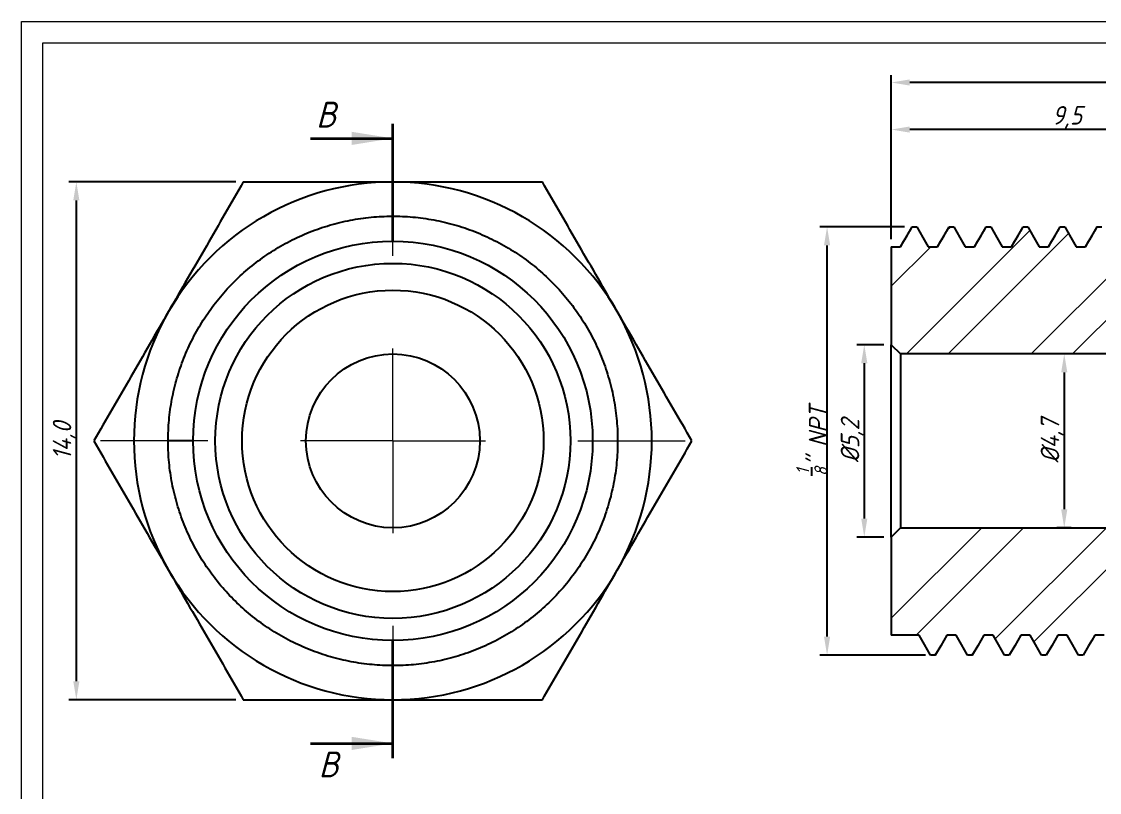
# Model space of a CAD drawing. Header units: millimetres. Extents: x 1419 to 2871, y 617 to 1285.
# Drawn here: x 2812.94 to 2842.07, y 1264.22 to 1285.07 of the extents above; entities that cross this region are included whole.
import ezdxf

# ---------------------------------------------------------------- set-up
doc = ezdxf.new("R2010")
doc.units = ezdxf.units.MM
doc.linetypes.add('PHANTOM', pattern=[12.7, 6.35, -1.27, 1.27, -1.27, 1.27, -1.27])
doc.linetypes.add('SLD-Solid', pattern=[0])
doc.styles.add('GENISO', font='geniso.shx', dxfattribs={"oblique": 15})
doc.dimstyles.new('Scale', dxfattribs={"dimscale": 0.2, "dimtxt": 2.5, "dimasz": 2.5, "dimexe": 1, "dimexo": 1, "dimgap": 0.2, "dimtad": 1, "dimdec": 1, "dimzin": 0, "dimtxsty": 'GENISO', "dimcen": 2.5, "dimclrd": 1, "dimclre": 1, "dimclrt": 7, "dimadec": 0, "dimazin": 0, "dimtfac": 1, "dimtdec": 1, "dimtmove": 0, "dimatfit": 3, "dimfxl": 1, "dimtzin": 0, "dimlwd": -1, "dimlwe": -1, "dimarcsym": 0})
pattern_1 = [(45, (2810.946, 1213.1262), (-1.6838, 1.6838), []), (45, (2812.0685, 1213.1262), (-1.6838, 1.6838), [])]

# ---------------------------------------------------------------- blocks, each defined once
blk = doc.blocks.new('SW_CENTERMARKSYMBOL_0')
at = {"color": 0, "linetype": 'Continuous', "lineweight": 0}
for p, q in [((0, 20), (0, 31.6)), ((0, 0), (0, 10)), ((-20, 0), (-31.6, 0)), ((0, 0), (-10, 0)), ((0, 0), (0, -10)), ((0, 0), (10, 0)), ((20, 0), (31.6, 0)), ((0, -20), (0, -31.6))]:
    blk.add_line(p, q, dxfattribs=at)
blk = doc.blocks.new('*D82')
at = {"color": 1, "transparency": 16777216}
for p, q in [((2836.446, 1279.181), (2836.446, 1283.622)), ((2863.246, 1279.331), (2863.246, 1283.622)), ((2862.746, 1283.422), (2836.946, 1283.422))]:
    blk.add_line(p, q, dxfattribs=at)
for points in [[(2836.946, 1283.505), (2836.946, 1283.338), (2836.446, 1283.422)], [(2862.746, 1283.505), (2862.746, 1283.338), (2863.246, 1283.422)]]:
    blk.add_solid(points, dxfattribs=at)
at = {"layer": 'Defpoints', "color": 0, "transparency": 16777216}
for p in [(2836.446, 1283.422), (2863.246, 1279.131), (2836.446, 1278.981)]:
    blk.add_point(p, dxfattribs=at)
at = {"color": 7, "transparency": 16777216, "insert": (2849.846, 1283.749), "char_height": 0.5, "attachment_point": 5, "style": 'GENISO'}
blk.add_mtext('26,8', dxfattribs=at)
blk = doc.blocks.new('*D76')
at = {"color": 1, "transparency": 16777216}
for p, q in [((2836.446, 1279.181), (2836.446, 1282.349)), ((2845.946, 1280.931), (2845.946, 1282.349)), ((2845.446, 1282.149), (2836.946, 1282.149))]:
    blk.add_line(p, q, dxfattribs=at)
for points in [[(2836.946, 1282.232), (2836.946, 1282.066), (2836.446, 1282.149)], [(2845.446, 1282.232), (2845.446, 1282.066), (2845.946, 1282.149)]]:
    blk.add_solid(points, dxfattribs=at)
at = {"layer": 'Defpoints', "color": 0, "transparency": 16777216}
for p in [(2836.446, 1282.149), (2845.946, 1280.731), (2836.446, 1278.981)]:
    blk.add_point(p, dxfattribs=at)
at = {"color": 7, "transparency": 16777216, "insert": (2841.196, 1282.476), "char_height": 0.5, "attachment_point": 5, "style": 'GENISO'}
blk.add_mtext('9,5', dxfattribs=at)
blk = doc.blocks.new('*D87')
at = {"color": 1, "transparency": 16777216}
for p, q in [((2841.731, 1276.081), (2840.92, 1276.081)), ((2841.12, 1275.581), (2841.12, 1271.881)), ((2841.308, 1271.381), (2840.92, 1271.381))]:
    blk.add_line(p, q, dxfattribs=at)
for points in [[(2841.037, 1275.581), (2841.204, 1275.581), (2841.12, 1276.081)], [(2841.037, 1271.881), (2841.204, 1271.881), (2841.12, 1271.381)]]:
    blk.add_solid(points, dxfattribs=at)
at = {"layer": 'Defpoints', "color": 0, "transparency": 16777216}
for p in [(2841.931, 1276.081), (2841.12, 1271.381), (2841.508, 1271.381)]:
    blk.add_point(p, dxfattribs=at)
at = {"color": 7, "transparency": 16777216, "insert": (2840.793, 1273.731), "char_height": 0.5, "attachment_point": 5, "rotation": 90, "style": 'GENISO'}
blk.add_mtext('%%C4,7', dxfattribs=at)
blk = doc.blocks.new('*D78')
at = {"color": 1, "transparency": 16777216}
for p, q in [((2836.246, 1276.331), (2835.515, 1276.331)), ((2835.715, 1275.831), (2835.715, 1271.631)), ((2836.246, 1271.131), (2835.515, 1271.131))]:
    blk.add_line(p, q, dxfattribs=at)
for points in [[(2835.631, 1275.831), (2835.798, 1275.831), (2835.715, 1276.331)], [(2835.631, 1271.631), (2835.798, 1271.631), (2835.715, 1271.131)]]:
    blk.add_solid(points, dxfattribs=at)
at = {"layer": 'Defpoints', "color": 0, "transparency": 16777216}
for p in [(2836.446, 1276.331), (2835.715, 1271.131), (2836.446, 1271.131)]:
    blk.add_point(p, dxfattribs=at)
at = {"color": 7, "transparency": 16777216, "insert": (2835.387, 1273.731), "char_height": 0.5, "attachment_point": 5, "rotation": 90, "style": 'GENISO'}
blk.add_mtext('%%C5,2', dxfattribs=at)
blk = doc.blocks.new('*D80')
at = {"color": 1, "transparency": 16777216}
for p, q in [((2836.802, 1279.516), (2834.509, 1279.516)), ((2834.709, 1268.439), (2834.709, 1279.016)), ((2837.371, 1267.939), (2834.509, 1267.939))]:
    blk.add_line(p, q, dxfattribs=at)
for points in [[(2834.626, 1279.016), (2834.793, 1279.016), (2834.709, 1279.516)], [(2834.626, 1268.439), (2834.793, 1268.439), (2834.709, 1267.939)]]:
    blk.add_solid(points, dxfattribs=at)
at = {"layer": 'Defpoints', "color": 0, "transparency": 16777216}
for p in [(2834.709, 1279.516), (2837.002, 1279.516), (2837.571, 1267.939)]:
    blk.add_point(p, dxfattribs=at)
at = {"color": 7, "transparency": 16777216, "insert": (2834.296, 1273.728), "char_height": 0.5, "attachment_point": 5, "rotation": 90, "style": 'GENISO'}
blk.add_mtext('{\\H0.7x;\\S1/8;}" NPT', dxfattribs=at)
blk = doc.blocks.new('*D93')
at = {"color": 1, "transparency": 16777216}
for p, q in [((2818.73, 1280.731), (2814.216, 1280.731)), ((2814.416, 1267.231), (2814.416, 1280.231)), ((2818.73, 1266.731), (2814.216, 1266.731))]:
    blk.add_line(p, q, dxfattribs=at)
for points in [[(2814.333, 1280.231), (2814.499, 1280.231), (2814.416, 1280.731)], [(2814.333, 1267.231), (2814.499, 1267.231), (2814.416, 1266.731)]]:
    blk.add_solid(points, dxfattribs=at)
at = {"layer": 'Defpoints', "color": 0, "transparency": 16777216}
for p in [(2814.416, 1280.731), (2818.93, 1280.731), (2818.93, 1266.731)]:
    blk.add_point(p, dxfattribs=at)
at = {"color": 7, "transparency": 16777216, "insert": (2814.088, 1273.731), "char_height": 0.5, "attachment_point": 5, "rotation": 90, "style": 'GENISO'}
blk.add_mtext('14,0', dxfattribs=at)

msp = doc.modelspace()

# ---------------------------------------------------------------- hatches: boundary and pattern name
at = {"linetype": 'Continuous', "lineweight": 18, "true_color": 0xf26722}
h = msp.add_hatch(dxfattribs=at)
h.set_pattern_fill('ANSI32', color=30, scale=0.25, style=0)
h.set_pattern_definition(pattern_1)
h.paths.add_polyline_path([(2845.946, 1278.981), (2844.446, 1278.981), (2844.134, 1279.522), (2844.009, 1279.522), (2843.696, 1278.981), (2843.446, 1278.981), (2843.134, 1279.522), (2843.009, 1279.522), (2842.696, 1278.981), (2842.446, 1278.981), (2842.134, 1279.522), (2842.009, 1279.522), (2841.696, 1278.981), (2841.446, 1278.981), (2841.134, 1279.522), (2841.009, 1279.522), (2840.696, 1278.981), (2840.446, 1278.981), (2840.134, 1279.522), (2840.009, 1279.522), (2839.696, 1278.981), (2839.446, 1278.981), (2839.134, 1279.522), (2839.009, 1279.522), (2838.696, 1278.981), (2838.446, 1278.981), (2838.134, 1279.522), (2838.009, 1279.522), (2837.696, 1278.981), (2837.446, 1278.981), (2837.134, 1279.522), (2837.009, 1279.522), (2836.696, 1278.981), (2836.446, 1278.981), (2836.446, 1276.331), (2836.696, 1276.081), (2853.746, 1276.081), (2853.746, 1277.806), (2860.246, 1277.806), (2863.246, 1278.531), (2863.246, 1279.131), (2861.734, 1279.131), (2861.343, 1279.807), (2861.187, 1279.807), (2860.796, 1279.131), (2860.484, 1279.131), (2860.093, 1279.807), (2859.937, 1279.807), (2859.546, 1279.131), (2859.234, 1279.131), (2858.843, 1279.807), (2858.687, 1279.807), (2858.296, 1279.131), (2857.984, 1279.131), (2857.593, 1279.807), (2857.437, 1279.807), (2857.046, 1279.131), (2856.734, 1279.131), (2856.343, 1279.807), (2856.187, 1279.807), (2855.796, 1279.131), (2855.484, 1279.131), (2855.093, 1279.807), (2854.937, 1279.807), (2854.546, 1279.131), (2852.246, 1279.131), (2852.246, 1280.731), (2845.946, 1280.731)], flags=0)
h = msp.add_hatch(dxfattribs=at)
h.set_pattern_fill('ANSI32', color=30, scale=0.25, style=0)
h.set_pattern_definition(pattern_1)
h.paths.add_polyline_path([(2845.946, 1266.731), (2852.246, 1266.731), (2852.246, 1268.331), (2853.921, 1268.331), (2854.312, 1267.654), (2854.468, 1267.654), (2854.859, 1268.331), (2855.171, 1268.331), (2855.562, 1267.654), (2855.718, 1267.654), (2856.109, 1268.331), (2856.421, 1268.331), (2856.812, 1267.654), (2856.968, 1267.654), (2857.359, 1268.331), (2857.671, 1268.331), (2858.062, 1267.654), (2858.218, 1267.654), (2858.609, 1268.331), (2858.921, 1268.331), (2859.312, 1267.654), (2859.468, 1267.654), (2859.859, 1268.331), (2860.171, 1268.331), (2860.562, 1267.654), (2860.718, 1267.654), (2861.109, 1268.331), (2863.246, 1268.331), (2863.246, 1268.931), (2860.246, 1269.656), (2853.746, 1269.656), (2853.746, 1271.381), (2836.696, 1271.381), (2836.446, 1271.131), (2836.446, 1268.481), (2837.196, 1268.481), (2837.509, 1267.939), (2837.634, 1267.939), (2837.946, 1268.481), (2838.196, 1268.481), (2838.509, 1267.939), (2838.634, 1267.939), (2838.946, 1268.481), (2839.196, 1268.481), (2839.509, 1267.939), (2839.634, 1267.939), (2839.946, 1268.481), (2840.196, 1268.481), (2840.509, 1267.939), (2840.634, 1267.939), (2840.946, 1268.481), (2841.196, 1268.481), (2841.509, 1267.939), (2841.634, 1267.939), (2841.946, 1268.481), (2842.196, 1268.481), (2842.509, 1267.939), (2842.634, 1267.939), (2842.946, 1268.481), (2843.196, 1268.481), (2843.509, 1267.939), (2843.634, 1267.939), (2843.946, 1268.481), (2845.946, 1268.481)], flags=0)

# ---------------------------------------------------------------- linework, layer by layer
at = {"color": 240, "linetype": 'PHANTOM', "lineweight": 35, "true_color": 0xed1f24}
for p, q in [((2822.972, 1279.132), (2822.972, 1282.307)), ((2822.972, 1265.154), (2822.972, 1268.33))]:
    msp.add_line(p, q, dxfattribs=at)
at = {"color": 240, "linetype": 'Continuous', "lineweight": 35, "true_color": 0xed1f24}
for p, q in [((2820.749, 1281.911), (2822.972, 1281.911)), ((2820.749, 1265.551), (2822.972, 1265.551))]:
    msp.add_line(p, q, dxfattribs=at)
at = {"color": 5, "linetype": 'Continuous', "lineweight": 25}
for p, q in [((2837.002, 1279.513), (2837.009, 1279.522)), ((2837.009, 1279.522), (2837.134, 1279.522)), ((2838.009, 1279.522), (2838.134, 1279.522)), ((2839.002, 1279.511), (2839.009, 1279.522)), ((2839.009, 1279.522), (2839.134, 1279.522)), ((2840.009, 1279.522), (2840.134, 1279.522)), ((2841.002, 1279.51), (2841.009, 1279.522)), ((2841.009, 1279.522), (2841.134, 1279.522)), ((2842.009, 1279.522), (2842.134, 1279.522)), ((2836.446, 1278.981), (2836.446, 1276.331)), ((2836.446, 1278.981), (2836.696, 1278.981)), ((2837.446, 1278.981), (2837.696, 1278.981)), ((2838.446, 1278.981), (2838.696, 1278.981)), ((2839.446, 1278.981), (2839.696, 1278.981)), ((2840.446, 1278.981), (2840.696, 1278.981)), ((2841.446, 1278.981), (2841.696, 1278.981)), ((2836.446, 1276.331), (2836.696, 1276.081)), ((2836.446, 1271.131), (2836.446, 1276.331)), ((2853.746, 1276.081), (2836.696, 1276.081)), ((2836.696, 1276.081), (2836.696, 1271.381)), ((2817.572, 1273.731), (2816.895, 1273.731)), ((2836.696, 1271.381), (2836.446, 1271.131)), ((2836.696, 1271.381), (2853.746, 1271.381)), ((2836.446, 1271.131), (2836.446, 1268.481)), ((2837.196, 1268.481), (2836.446, 1268.481)), ((2838.196, 1268.481), (2837.946, 1268.481)), ((2839.196, 1268.481), (2838.946, 1268.481)), ((2840.196, 1268.481), (2839.946, 1268.481)), ((2841.196, 1268.481), (2840.946, 1268.481)), ((2842.196, 1268.481), (2841.946, 1268.481)), ((2837.634, 1267.939), (2837.509, 1267.939)), ((2838.634, 1267.939), (2838.509, 1267.939)), ((2839.634, 1267.939), (2839.509, 1267.939)), ((2840.634, 1267.939), (2840.509, 1267.939)), ((2841.634, 1267.939), (2841.509, 1267.939))]:
    msp.add_line(p, q, dxfattribs=at)
at = {"color": 7, "linetype": 'SLD-Solid', "lineweight": 15}
for points in [[(2812.935, 1285.069), (2871.199, 1285.069), (2871.199, 1244.371), (2812.935, 1244.371)], [(2813.506, 1284.498), (2870.628, 1284.498), (2870.628, 1244.942), (2813.506, 1244.942)]]:
    msp.add_lwpolyline(points, close=True, dxfattribs=at)
at = {"color": 5, "linetype": 'Continuous', "lineweight": 25, "flags": 128}
for points in [[(2836.696, 1278.981), (2836.779, 1279.124), (2836.862, 1279.268), (2837.009, 1279.522)], [(2837.134, 1279.522), (2837.217, 1279.378), (2837.3, 1279.234), (2837.446, 1278.981)], [(2837.696, 1278.981), (2837.779, 1279.124), (2837.862, 1279.268), (2838.009, 1279.522)], [(2838.134, 1279.522), (2838.217, 1279.378), (2838.3, 1279.234), (2838.446, 1278.981)], [(2838.696, 1278.981), (2838.779, 1279.124), (2838.862, 1279.268), (2839.009, 1279.522)], [(2839.134, 1279.522), (2839.217, 1279.378), (2839.3, 1279.234), (2839.446, 1278.981)], [(2839.696, 1278.981), (2839.779, 1279.124), (2839.862, 1279.268), (2840.009, 1279.522)], [(2840.134, 1279.522), (2840.217, 1279.378), (2840.3, 1279.234), (2840.446, 1278.981)], [(2840.696, 1278.981), (2840.779, 1279.124), (2840.862, 1279.268), (2841.009, 1279.522)], [(2841.134, 1279.522), (2841.217, 1279.378), (2841.3, 1279.234), (2841.446, 1278.981)], [(2841.696, 1278.981), (2841.779, 1279.124), (2841.862, 1279.268), (2842.009, 1279.522)], [(2837.509, 1267.939), (2837.426, 1268.083), (2837.343, 1268.227), (2837.196, 1268.481)], [(2837.946, 1268.481), (2837.863, 1268.337), (2837.78, 1268.193), (2837.634, 1267.939)], [(2838.509, 1267.939), (2838.426, 1268.083), (2838.343, 1268.227), (2838.196, 1268.481)], [(2838.946, 1268.481), (2838.863, 1268.337), (2838.78, 1268.193), (2838.634, 1267.939)], [(2839.509, 1267.939), (2839.426, 1268.083), (2839.343, 1268.227), (2839.196, 1268.481)], [(2839.946, 1268.481), (2839.863, 1268.337), (2839.78, 1268.193), (2839.634, 1267.939)], [(2840.509, 1267.939), (2840.426, 1268.083), (2840.343, 1268.227), (2840.196, 1268.481)], [(2840.946, 1268.481), (2840.863, 1268.337), (2840.78, 1268.193), (2840.634, 1267.939)], [(2841.509, 1267.939), (2841.426, 1268.083), (2841.343, 1268.227), (2841.196, 1268.481)], [(2841.946, 1268.481), (2841.863, 1268.337), (2841.78, 1268.193), (2841.634, 1267.939)]]:
    msp.add_lwpolyline(points, dxfattribs=at)
at = {"color": 5, "linetype": 'Continuous', "lineweight": 25}
for radius in [5.4, 4.8, 4.075, 2.35]:
    msp.add_circle((2822.972, 1273.731), radius, dxfattribs=at)
for start, end in [(90, 150), (30, 90), (150, 210), (330, 30), (210, 270), (270, 330)]:
    msp.add_arc((2822.972, 1273.731), 7, start, end, dxfattribs=at)
for points, knots in [([(2818.93, 1280.731), (2818.6, 1280.159), (2818.268, 1279.582), (2817.595, 1278.417), (2817.255, 1277.828), (2816.91, 1277.231)], [0, 0, 0, 0, 0.5, 0.5, 1, 1, 1, 1]), ([(2818.93, 1280.731), (2819.587, 1280.731), (2820.26, 1280.731), (2821.609, 1280.731), (2822.288, 1280.731), (2822.972, 1280.731)], [0, 0, 0, 0, 0.5, 0.5, 1, 1, 1, 1]), ([(2822.972, 1280.731), (2823.655, 1280.731), (2824.349, 1280.731), (2825.699, 1280.731), (2826.361, 1280.731), (2827.013, 1280.731)], [0, 0, 0, 0, 0.5, 0.5, 1, 1, 1, 1]), ([(2829.034, 1277.231), (2828.862, 1277.528), (2828.69, 1277.827), (2828.349, 1278.418), (2828.179, 1278.711), (2827.675, 1279.585), (2827.343, 1280.16), (2827.013, 1280.731)], [0, 0, 0, 0, 0.25, 0.25, 0.5, 0.5, 1, 1, 1, 1]), ([(2816.895, 1273.731), (2816.9, 1273.918), (2816.91, 1274.296), (2816.993, 1274.861), (2817.126, 1275.422), (2817.313, 1275.97), (2817.552, 1276.498), (2817.839, 1276.999), (2818.169, 1277.467), (2818.538, 1277.898), (2818.944, 1278.292), (2819.387, 1278.648), (2819.867, 1278.965), (2820.378, 1279.236), (2820.914, 1279.458), (2821.467, 1279.627), (2822.03, 1279.743), (2822.595, 1279.804), (2823.161, 1279.813), (2823.726, 1279.769), (2824.291, 1279.672), (2824.848, 1279.52), (2825.39, 1279.315), (2825.91, 1279.06), (2826.401, 1278.758), (2826.857, 1278.414), (2827.275, 1278.033), (2827.657, 1277.615), (2828, 1277.159), (2828.302, 1276.668), (2828.557, 1276.148), (2828.762, 1275.606), (2828.913, 1275.048), (2829.011, 1274.484), (2829.054, 1273.918), (2829.046, 1273.353), (2828.984, 1272.787), (2828.868, 1272.225), (2828.699, 1271.671), (2828.477, 1271.136), (2828.205, 1270.625), (2827.889, 1270.145), (2827.533, 1269.702), (2827.139, 1269.296), (2826.708, 1268.927), (2826.24, 1268.597), (2825.739, 1268.31), (2825.21, 1268.071), (2824.662, 1267.884), (2824.102, 1267.751), (2823.536, 1267.671), (2822.971, 1267.645), (2822.405, 1267.672), (2821.84, 1267.751), (2821.28, 1267.885), (2820.732, 1268.072), (2820.203, 1268.311), (2819.702, 1268.598), (2819.234, 1268.928), (2818.803, 1269.297), (2818.41, 1269.703), (2818.054, 1270.147), (2817.737, 1270.626), (2817.466, 1271.138), (2817.244, 1271.673), (2817.075, 1272.226), (2816.961, 1272.789), (2816.898, 1273.324), (2816.899, 1273.669), (2816.9, 1273.824)], [0, 0, 0, 0, 0.014706, 0.02962, 0.044682, 0.059823, 0.074976, 0.090071, 0.105042, 0.119823, 0.134476, 0.149328, 0.164348, 0.17947, 0.194626, 0.209748, 0.224768, 0.239619, 0.254272, 0.269054, 0.284025, 0.29912, 0.314273, 0.329414, 0.344475, 0.35939, 0.374096, 0.388801, 0.403716, 0.418778, 0.433919, 0.449072, 0.464167, 0.479137, 0.493919, 0.508572, 0.523424, 0.538444, 0.553566, 0.568722, 0.583844, 0.598864, 0.613715, 0.628368, 0.64315, 0.658121, 0.673216, 0.688369, 0.70351, 0.718571, 0.733486, 0.748191, 0.762897, 0.777812, 0.792874, 0.808015, 0.823168, 0.838263, 0.853233, 0.868015, 0.882668, 0.89752, 0.91254, 0.927662, 0.942818, 0.95794, 0.972959, 0.987811, 1, 1, 1, 1]), ([(2837.002, 1279.516), (2836.95, 1279.426), (2836.847, 1279.247), (2836.744, 1279.069), (2836.693, 1278.981)], [0, 0, 0, 0, 0.506145, 1, 1, 1, 1]), ([(2838.002, 1279.516), (2837.95, 1279.426), (2837.847, 1279.247), (2837.744, 1279.069), (2837.693, 1278.981)], [0, 0, 0, 0, 0.506145, 1, 1, 1, 1]), ([(2839.002, 1279.516), (2838.95, 1279.426), (2838.847, 1279.247), (2838.744, 1279.069), (2838.693, 1278.981)], [0, 0, 0, 0, 0.506145, 1, 1, 1, 1]), ([(2840.002, 1279.516), (2839.95, 1279.426), (2839.847, 1279.247), (2839.744, 1279.069), (2839.693, 1278.981)], [0, 0, 0, 0, 0.506146, 1, 1, 1, 1]), ([(2841.002, 1279.516), (2840.95, 1279.426), (2840.847, 1279.247), (2840.744, 1279.069), (2840.693, 1278.981)], [0, 0, 0, 0, 0.506146, 1, 1, 1, 1]), ([(2842.002, 1279.516), (2841.95, 1279.426), (2841.847, 1279.247), (2841.744, 1279.069), (2841.693, 1278.981)], [0, 0, 0, 0, 0.506146, 1, 1, 1, 1]), ([(2842.002, 1279.511), (2842.003, 1279.515), (2842.006, 1279.522), (2842.008, 1279.522), (2842.009, 1279.522)], [0, 0, 0, 0, 0.591817, 1, 1, 1, 1]), ([(2816.91, 1277.231), (2816.738, 1276.933), (2816.565, 1276.634), (2816.224, 1276.043), (2816.055, 1275.75), (2815.55, 1274.876), (2815.218, 1274.301), (2814.889, 1273.731)], [0, 0, 0, 0, 0.25, 0.25, 0.5, 0.5, 1, 1, 1, 1]), ([(2831.055, 1273.731), (2830.725, 1274.302), (2830.392, 1274.879), (2829.719, 1276.044), (2829.379, 1276.633), (2829.034, 1277.231)], [0, 0, 0, 0, 0.5, 0.5, 1, 1, 1, 1]), ([(2814.889, 1273.731), (2815.219, 1273.159), (2815.552, 1272.582), (2816.225, 1271.417), (2816.565, 1270.828), (2816.91, 1270.231)], [0, 0, 0, 0, 0.5, 0.5, 1, 1, 1, 1]), ([(2829.034, 1270.231), (2829.206, 1270.528), (2829.378, 1270.827), (2829.719, 1271.418), (2829.889, 1271.711), (2830.393, 1272.585), (2830.726, 1273.16), (2831.055, 1273.731)], [0, 0, 0, 0, 0.25, 0.25, 0.5, 0.5, 1, 1, 1, 1]), ([(2816.91, 1270.231), (2817.081, 1269.933), (2817.254, 1269.634), (2817.595, 1269.043), (2817.764, 1268.75), (2818.269, 1267.876), (2818.601, 1267.301), (2818.93, 1266.731)], [0, 0, 0, 0, 0.25, 0.25, 0.5, 0.5, 1, 1, 1, 1]), ([(2827.013, 1266.731), (2827.343, 1267.302), (2827.676, 1267.879), (2828.349, 1269.044), (2828.689, 1269.633), (2829.034, 1270.231)], [0, 0, 0, 0, 0.5, 0.5, 1, 1, 1, 1]), ([(2837.634, 1267.939), (2837.639, 1267.941), (2837.645, 1267.942), (2837.651, 1267.977), (2837.652, 1267.982)], [0, 0, 0, 0, 0.862624, 1, 1, 1, 1]), ([(2838.634, 1267.939), (2838.64, 1267.939), (2838.645, 1267.939), (2838.652, 1267.978), (2838.652, 1267.979)], [0, 0, 0, 0, 0.962723, 1, 1, 1, 1]), ([(2818.93, 1266.731), (2819.587, 1266.731), (2820.26, 1266.731), (2821.609, 1266.731), (2822.288, 1266.731), (2822.972, 1266.731)], [0, 0, 0, 0, 0.5, 0.5, 1, 1, 1, 1]), ([(2822.972, 1266.731), (2823.655, 1266.731), (2824.349, 1266.731), (2825.699, 1266.731), (2826.361, 1266.731), (2827.013, 1266.731)], [0, 0, 0, 0, 0.5, 0.5, 1, 1, 1, 1])]:
    msp.add_open_spline(points, degree=3, knots=knots, dxfattribs=at)
at = {"color": 240, "linetype": 'Continuous', "lineweight": 35, "true_color": 0xed1f24}
for points in [[(2822.972, 1281.911), (2821.861, 1282.088), (2821.861, 1281.733)], [(2822.972, 1265.551), (2821.861, 1265.728), (2821.861, 1265.373)]]:
    msp.add_solid(points, dxfattribs=at)

# ---------------------------------------------------------------- block references
at = {"color": 240, "linetype": 'Continuous', "lineweight": 0, "true_color": 0xed1f24, "xscale": 0.249999999999999, "yscale": 0.249999999999999, "zscale": 0.249999999999999}
msp.add_blockref('SW_CENTERMARKSYMBOL_0', (2822.972, 1273.731), dxfattribs=at)

# ---------------------------------------------------------------- texts
at = {"color": 7, "char_height": 0.7, "attachment_point": 5, "style": 'GENISO'}
for insert in [(2821.167, 1282.553), (2821.235, 1264.981)]:
    msp.add_mtext('B', dxfattribs=dict(at, insert=insert))

# ---------------------------------------------------------------- dimensions: what is measured, and where the dimension line sits
for base, p1, picture, middle in [((2836.446, 1283.422), (2863.246, 1279.131), '*D82', (2849.846, 1283.749)), ((2836.446, 1282.149), (2845.946, 1280.731), '*D76', (2841.196, 1282.476))]:
    dim = msp.add_linear_dim(base=base, p1=p1, p2=(2836.446, 1278.981), dimstyle='Scale')
    dim.commit()
    dim.dimension.update_dxf_attribs({"geometry": picture, "text_midpoint": middle})
dim = msp.add_linear_dim(base=(2814.416, 1280.731), p1=(2818.93, 1266.731), p2=(2818.93, 1280.731), angle=90, dimstyle='Scale')
dim.commit()
dim.dimension.update_dxf_attribs({"geometry": '*D93', "text_midpoint": (2814.088, 1273.731)})
for base, p1, p2, text, picture, middle in [((2834.709, 1279.516), (2837.571, 1267.939), (2837.002, 1279.516), '{\\H0.7x;\\S1/8;}" NPT', '*D80', (2834.296, 1273.728)), ((2835.715, 1271.131), (2836.446, 1276.331), (2836.446, 1271.131), '%%C<>', '*D78', (2835.387, 1273.731)), ((2841.12, 1271.381), (2841.931, 1276.081), (2841.508, 1271.381), '%%C<>', '*D87', (2840.793, 1273.731))]:
    dim = msp.add_linear_dim(base=base, p1=p1, p2=p2, angle=90, text=text, dimstyle='Scale')
    dim.commit()
    dim.dimension.update_dxf_attribs({"geometry": picture, "text_midpoint": middle})

doc.saveas('drawing.dxf')
